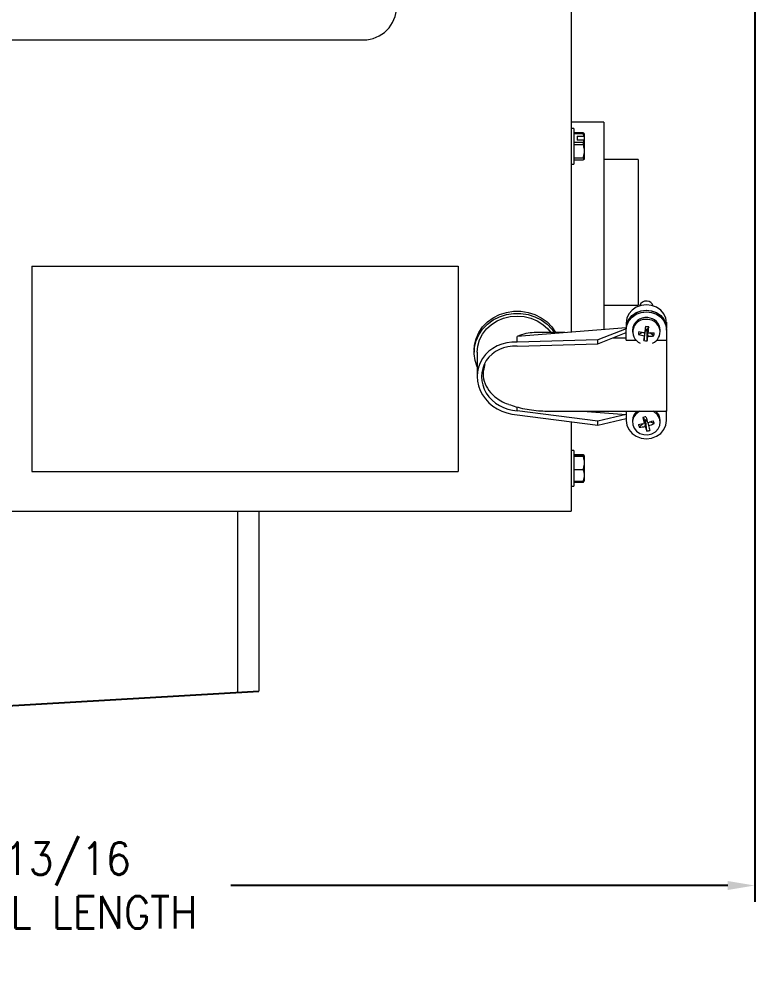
# Model space of a CAD drawing. Extents: x 4.1 to 26.9, y 8.2 to 41.8.
# Drawn here: x 18.37 to 26.91, y 8.21 to 19.45 of the extents above; entities that cross this region are included whole.
import ezdxf

# ---------------------------------------------------------------- set-up
doc = ezdxf.new("R2010")
doc.units = 0
doc.header["$LTSCALE"] = 0.5
doc.header["$MEASUREMENT"] = 0
doc.layers.get('Defpoints').update_dxf_attribs({"linetype": 'CONTINUOUS'})
doc.layers.add('DIM', color=1, linetype='CONTINUOUS')
doc.layers.add('OBJ', color=3, linetype='CONTINUOUS')
doc.styles.add('ROMANS', font='romans.shx', dxfattribs={"width": 0.9, "height": 0.375})
doc.dimstyles.new('GENIE', dxfattribs={"dimscale": 2, "dimtxt": 0.25, "dimasz": 0.156, "dimexe": 0.095, "dimexo": 0.0925, "dimgap": 0.095, "dimtad": 0, "dimtih": 1, "dimtoh": 1, "dimdec": 5, "dimzin": 4, "dimdsep": 46, "dimlunit": 5, "dimtxsty": 'ROMANS', "dimcen": 0.09, "dimadec": 0, "dimazin": 0, "dimtfac": 1, "dimtdec": 5, "dimtofl": 0, "dimtmove": 0, "dimatfit": 3, "dimfxl": 0, "dimfrac": 2, "dimtolj": 1, "dimtzin": 4, "dimarcsym": 0})

# ---------------------------------------------------------------- blocks, each defined once
blk = doc.blocks.new('*D31')
at = {"layer": 'Defpoints', "color": 0}
for p in [(10.117, 25.089), (26.913, 25.089), (26.913, 9.396)]:
    blk.add_point(p, dxfattribs=at)
at = {"layer": 'DIM', "color": 0, "lineweight": -2}
for p, q in [((10.117, 24.904), (10.117, 9.206)), ((26.913, 24.904), (26.913, 9.206)), ((10.429, 9.396), (16.22, 9.396)), ((26.601, 9.396), (20.827, 9.396))]:
    blk.add_line(p, q, dxfattribs=at)
at = {"layer": 'DIM', "color": 0}
for points in [[(10.429, 9.448), (10.429, 9.344), (10.117, 9.396)], [(26.601, 9.448), (26.601, 9.344), (26.913, 9.396)]]:
    blk.add_solid(points, dxfattribs=at)
at = {"layer": 'DIM', "color": 0, "insert": (18.524, 9.396), "char_height": 0.375, "attachment_point": 5, "style": 'ROMANS'}
blk.add_mtext('\\A1;16 13/16\\POVERALL LENGTH', dxfattribs=at)

msp = doc.modelspace()

# ---------------------------------------------------------------- linework, layer by layer
at = {"layer": 'OBJ', "linetype": 'Continuous', "lineweight": 15}
for p, q in [((24.779975, 20.212389), (24.779975, 18.083827)), ((14.492988, 19.21067), (22.367986, 19.21067)), ((25.159976, 18.25739), (25.159976, 17.415176)), ((24.810979, 18.181382), (24.810979, 18.102483)), ((24.919431, 18.132257), (24.810979, 18.132257)), ((24.810979, 18.123688), (24.919431, 18.123688)), ((24.810979, 18.102483), (24.810979, 17.767378)), ((24.850975, 18.094641), (24.92572, 18.094641)), ((24.850975, 18.094641), (24.850975, 18.047511)), ((24.919431, 18.132257), (24.919431, 18.123688)), ((24.930977, 18.124199), (24.930977, 18.088896)), ((24.779975, 18.083827), (24.779975, 15.8132)), ((24.919431, 18.018464), (24.810979, 18.018464)), ((24.810979, 17.99872), (24.919431, 17.99872)), ((24.92572, 18.047511), (24.850975, 18.047511)), ((24.919431, 18.018464), (24.919431, 17.99872)), ((24.930977, 18.088896), (24.930977, 18.041766)), ((24.930977, 18.041766), (24.930977, 17.946455)), ((24.930977, 17.946455), (24.930977, 17.893107)), ((24.930977, 17.893107), (24.930977, 17.832784)), ((24.810979, 17.840842), (24.919431, 17.840842)), ((24.919431, 17.816503), (24.810979, 17.816503)), ((24.930977, 17.832784), (24.930977, 17.824561)), ((25.559979, 17.824392), (25.559979, 17.267084)), ((25.159976, 17.415176), (25.159976, 15.848836)), ((25.559979, 17.267084), (25.559979, 16.130391)), ((18.517479, 16.583489), (23.467476, 16.583489)), ((18.517479, 16.583489), (18.517479, 16.106591)), ((23.467476, 16.583489), (23.467476, 16.106591)), ((18.517479, 16.106591), (18.517479, 14.20028)), ((23.467476, 16.106591), (23.467476, 14.20028)), ((25.419979, 15.869327), (24.154976, 15.769633)), ((25.419979, 15.858758), (25.089976, 15.729209)), ((25.419979, 15.924417), (25.419979, 15.86148)), ((25.419979, 15.842463), (25.419979, 15.86148)), ((25.645763, 15.852572), (25.636672, 15.814219)), ((25.645763, 15.852572), (25.643787, 15.834076)), ((25.644712, 15.883384), (25.645763, 15.852572)), ((25.645763, 15.852572), (25.666165, 15.850784)), ((25.664194, 15.832288), (25.666165, 15.850784)), ((25.682587, 15.880065), (25.666165, 15.850784)), ((25.677203, 15.810666), (25.666165, 15.850784)), ((25.889856, 15.868276), (25.889856, 15.87839)), ((25.889978, 15.867821), (25.889875, 15.867821)), ((25.889978, 15.933198), (25.889978, 15.918973)), ((25.889978, 15.924417), (25.889978, 15.91105)), ((25.889978, 15.91105), (25.889978, 15.87839)), ((25.889978, 15.867821), (25.889978, 15.87839)), ((25.889978, 15.86148), (25.889978, 15.867821)), ((25.889978, 15.842463), (25.889978, 15.86148)), ((24.154976, 15.703162), (24.154976, 15.769633)), ((25.089976, 15.683896), (25.419979, 15.813444)), ((25.265894, 15.752957), (25.419979, 15.752957)), ((25.419979, 15.726304), (25.419979, 15.842463)), ((25.563476, 15.791156), (25.612521, 15.817368)), ((25.627365, 15.720851), (25.643787, 15.834076)), ((25.632753, 15.777484), (25.643787, 15.834076)), ((25.641028, 15.832602), (25.643787, 15.834076)), ((25.664194, 15.832288), (25.643787, 15.834076)), ((25.664194, 15.832288), (25.673285, 15.773932)), ((25.673008, 15.825914), (25.664194, 15.832288)), ((25.66524, 15.717528), (25.664194, 15.832288)), ((25.742815, 15.775433), (25.695319, 15.809779)), ((25.889978, 15.842463), (25.889978, 15.726304)), ((25.089976, 15.729209), (24.154976, 15.703162)), ((24.154976, 15.657848), (25.089976, 15.683896)), ((25.089976, 15.683896), (25.089976, 15.729209)), ((25.419979, 15.726304), (25.531458, 15.726304)), ((25.778498, 15.726304), (25.889978, 15.726304)), ((25.889978, 15.726304), (25.889978, 14.901545)), ((24.154976, 14.905614), (24.154976, 14.950064)), ((25.089976, 14.784288), (24.154976, 14.905614)), ((24.154976, 14.860296), (25.089976, 14.73897)), ((24.915911, 14.901545), (25.419979, 14.861821)), ((25.419979, 14.861821), (25.089976, 14.784288)), ((25.419979, 14.901545), (25.419979, 14.794768)), ((25.889978, 14.794768), (25.889978, 14.910927)), ((24.779975, 14.779196), (24.779975, 13.742389)), ((25.089976, 14.73897), (25.419979, 14.816507)), ((25.089976, 14.73897), (25.089976, 14.784288)), ((25.572999, 14.715222), (25.619129, 14.757532)), ((25.613056, 14.827513), (25.642403, 14.801728)), ((25.642403, 14.801728), (25.630003, 14.759822)), ((25.633119, 14.770368), (25.647762, 14.783795)), ((25.640652, 14.7242), (25.647762, 14.783795)), ((25.642403, 14.801728), (25.658674, 14.805722)), ((25.642403, 14.801728), (25.647762, 14.783795)), ((25.663917, 14.787761), (25.647762, 14.783795)), ((25.660171, 14.669903), (25.647762, 14.783795)), ((25.67174, 14.770142), (25.679954, 14.733854)), ((25.746903, 14.757926), (25.696549, 14.777426)), ((24.810979, 14.445189), (24.810979, 14.031186)), ((24.810979, 14.398862), (24.919431, 14.398862)), ((24.919431, 14.389198), (24.810979, 14.389198)), ((24.850975, 14.396196), (24.92572, 14.396196)), ((24.850975, 14.396196), (24.850975, 14.391864)), ((24.92572, 14.391864), (24.850975, 14.391864)), ((24.919431, 14.389198), (24.919431, 14.378897)), ((24.930977, 14.386936), (24.930977, 14.382609)), ((24.810979, 14.378897), (24.919431, 14.378897)), ((24.930977, 14.382609), (24.930977, 14.328256)), ((24.930977, 14.328256), (24.930977, 14.276564)), ((24.930977, 14.276564), (24.930977, 14.179343)), ((24.810979, 14.225924), (24.919431, 14.225924)), ((24.930977, 14.179343), (24.930977, 14.131795)), ((24.919431, 14.085215), (24.810979, 14.085215)), ((24.810979, 14.077513), (24.919431, 14.077513)), ((24.919431, 14.085215), (24.919431, 14.077513)), ((24.930977, 14.131795), (24.930977, 14.089439)), ((20.905476, 13.742389), (20.905476, 11.643308)), ((21.155478, 13.742389), (21.155478, 11.652498)), ((21.155478, 13.742389), (21.155478, 11.652498))]:
    msp.add_line(p, q, dxfattribs=at)
at = {"layer": 'OBJ', "linetype": 'Continuous', "lineweight": 15, "flags": 128}
for points in [[(25.889978, 15.924417), (25.881971, 15.979544), (25.858495, 16.030907), (25.821146, 16.07502), (25.772477, 16.108867), (25.715801, 16.130142), (25.654976, 16.137403), (25.594156, 16.130142), (25.537475, 16.108867), (25.488806, 16.07502), (25.451461, 16.030907), (25.427986, 15.979544), (25.419979, 15.924417)], [(25.419979, 15.86148), (25.427986, 15.916603), (25.451461, 15.967971), (25.488806, 16.012078), (25.537475, 16.045926), (25.594156, 16.067205), (25.654976, 16.074461), (25.715801, 16.067205), (25.772477, 16.045926), (25.821146, 16.012078), (25.858495, 15.967971), (25.881971, 15.916603), (25.889978, 15.86148)], [(25.419979, 15.861025), (25.427826, 15.915603), (25.450837, 15.966534), (25.487487, 16.010421), (25.535321, 16.04433), (25.591143, 16.065999), (25.651226, 16.073982), (25.711563, 16.06774), (25.768122, 16.0477), (25.817124, 16.01519), (25.855295, 15.972387), (25.878451, 15.926904)], [(23.654977, 15.610221), (23.659028, 15.667779), (23.676895, 15.742914), (23.708514, 15.814233), (23.752978, 15.879681), (23.809006, 15.93738), (23.874989, 15.985664), (23.949025, 16.023149), (24.028989, 16.048751), (24.112572, 16.061742), (24.19738, 16.061742), (24.280967, 16.048751), (24.360926, 16.023149), (24.434963, 15.985664), (24.500946, 15.93738), (24.556974, 15.879681), (24.601438, 15.814233), (24.602015, 15.8132)], [(23.689975, 15.418303), (23.666199, 15.489392), (23.655428, 15.56563), (23.659028, 15.642421), (23.676895, 15.717556), (23.708514, 15.788875), (23.752978, 15.854323), (23.809006, 15.912022), (23.874989, 15.960306), (23.949025, 15.997792), (24.028989, 16.023398), (24.112572, 16.036384), (24.19738, 16.036384), (24.280967, 16.023398), (24.360926, 15.997792), (24.434963, 15.960306), (24.500946, 15.912022), (24.556974, 15.854323), (24.586865, 15.8132)], [(23.689975, 15.584863), (23.697043, 15.658045), (23.718022, 15.729003), (23.752274, 15.795582), (23.798765, 15.855754), (23.85608, 15.907699), (23.922476, 15.949836), (23.995939, 15.980882), (24.074233, 15.999894), (24.154976, 16.006296), (24.235724, 15.999894), (24.314017, 15.980882), (24.387476, 15.949836), (24.453872, 15.907699), (24.511186, 15.855754), (24.545813, 15.8132)], [(25.419979, 15.842463), (25.427986, 15.897585), (25.451461, 15.948953), (25.488806, 15.993061), (25.537475, 16.026909), (25.594156, 16.048188), (25.654976, 16.055444), (25.715801, 16.048188), (25.772477, 16.026909), (25.821146, 15.993061), (25.858495, 15.948953), (25.881971, 15.897585), (25.889978, 15.842463)], [(25.579508, 14.901545), (25.568939, 14.895988), (25.53265, 14.867523), (25.507232, 14.830629), (25.49494, 14.788587), (25.496869, 14.745127), (25.512845, 14.704113), (25.54145, 14.66919), (25.580146, 14.643457), (25.625488, 14.629208), (25.673449, 14.627701), (25.719771, 14.639078), (25.760335, 14.662319), (25.791536, 14.695369), (25.810605, 14.735281), (25.815848, 14.77852), (25.806794, 14.821233), (25.784248, 14.859629), (25.750221, 14.8903), (25.730449, 14.901545)], [(25.419979, 14.794768), (25.427986, 14.739646), (25.451461, 14.688278), (25.488806, 14.644165), (25.537475, 14.610322), (25.594156, 14.589043), (25.654976, 14.581787), (25.715801, 14.589043), (25.772477, 14.610322), (25.821146, 14.644165), (25.858495, 14.688278), (25.881971, 14.739646), (25.889978, 14.794768)]]:
    msp.add_lwpolyline(points, dxfattribs=at)
at = {"layer": 'OBJ'}
msp.add_lwpolyline([(6.033586, 12.612827), (9.653078, 11.745363), (11.892328, 11.365454), (15.504702, 11.323242), (21.155478, 11.652498)], dxfattribs=at)
at = {"layer": 'OBJ', "linetype": 'Continuous', "lineweight": 15}
for centre, radius, start, end in [((22.367987, 19.59658), 0.385909, 270, 0), ((25.652852, 16.099424), 0.081312, 82.9229919, 161.7481323), ((25.658964, 16.101223), 0.07899, 17.4351705, 87.165853), ((25.648757, 15.833778), 0.154998, 81.9441879, 176.9562868), ((25.643122, 15.822053), 0.14567, 79.175786, 245.1770771), ((25.663386, 15.834639), 0.152771, 2.7644444, 87.3391445), ((25.669701, 15.821317), 0.143816, 293.9096067, 89.6906238), ((31.763473, 15.137101), 6.164104, 173.0461928, 173.6934169), ((25.573547, 14.853255), 1.032584, 83.9383127, 86.0480679), ((23.668675, 16.001372), 2.017561, 354.5761235, 356.5529861), ((25.910005, 15.771512), 0.347086, 171.0544181, 176.7555132), ((25.696178, 16.281234), 0.507727, 254.8489387, 262.8239555), ((25.719942, 16.54847), 0.738958, 258.0663928, 263.529887), ((28.955387, 15.432811), 3.340463, 174.0776022, 175.0533855), ((24.580991, 15.900938), 1.099653, 350.3987934, 353.3677008), ((25.697576, 16.259609), 0.486284, 267.1367319, 275.33803), ((25.721053, 16.514772), 0.70547, 266.4364319, 272.0652679), ((25.4371, 15.825395), 0.309771, 350.7185017, 357.1069206), ((25.670469, 15.994644), 0.277165, 261.0532716, 268.9190176), ((25.634147, 14.793162), 0.140178, 129.3599044, 179.3436753), ((25.861317, 13.896039), 0.963991, 102.6760667, 104.9238733), ((33.276243, 17.020476), 7.933003, 195.9797905, 196.4842557), ((25.676408, 14.793445), 0.139578, 0.5429655, 50.7575478), ((25.482303, 15.430308), 0.686562, 276.7541078, 282.4231413), ((25.844492, 14.814499), 0.289076, 193.1953637, 200.085998), ((25.54499, 15.185661), 0.471272, 273.4072471, 281.7117384), ((26.860816, 15.10394), 1.278013, 192.4914807, 195.6202608), ((26.330816, 14.941654), 0.72361, 197.4883652, 202.0581704), ((25.461504, 15.532079), 0.790412, 285.2423361, 290.394927), ((25.533766, 15.245575), 0.532192, 285.9434915, 293.6087417), ((29.832132, 15.984834), 4.336535, 196.7666478, 197.526166), ((25.367009, 14.662512), 0.391693, 14.09868, 19.1826817), ((25.612861, 14.941832), 0.276014, 279.8696913, 287.7268567)]:
    msp.add_arc(centre, radius, start, end, dxfattribs=at)
for centre, major_axis, ratio, start_param, end_param in [((24.154977, 15.348198), (0.392177, 0.392177), 0.637070261, 0.567232007, 1.00356432), ((24.154977, 15.28173), (0.452146, -0.121442), 0.894072661, 1.80647274, 4.948065394), ((24.154977, 15.28173), (0.403528, -0.108384), 0.894072661, 1.80647274, 4.948065394)]:
    msp.add_ellipse(centre, major_axis=major_axis, ratio=ratio, start_param=start_param, end_param=end_param, dxfattribs=at)
for points in [[(25.159976, 18.25739), (24.779975, 18.25739)], [(24.810979, 18.181382), (24.779975, 18.181382)], [(24.930977, 18.124199), (24.919431, 18.132257)], [(24.930977, 17.893107), (24.919431, 17.840842)], [(24.779975, 17.767378), (24.810979, 17.767378)], [(24.930977, 17.824561), (24.919431, 17.816503)], [(25.559979, 17.824392), (25.159976, 17.824392)], [(25.159976, 16.130391), (25.559979, 16.130391)], [(25.889978, 15.933198), (25.889776, 15.933198)], [(25.889978, 15.91105), (25.889856, 15.87839)], [(24.707793, 15.8132), (24.351493, 15.8132)], [(25.493978, 15.842008), (25.493978, 15.819893)], [(25.815979, 15.819893), (25.815979, 15.842008)], [(23.654977, 15.610221), (23.654977, 15.584863)], [(23.689975, 15.584863), (23.689975, 15.30542)], [(24.53998, 14.901545), (25.889978, 14.901545)], [(25.493978, 14.794768), (25.493978, 14.772653)], [(25.815979, 14.772653), (25.815979, 14.794768)], [(24.810979, 14.445189), (24.779975, 14.445189)], [(24.930977, 14.276564), (24.919431, 14.225924)], [(18.517479, 14.20028), (23.467476, 14.20028)], [(24.930977, 14.131795), (24.919431, 14.085215)], [(24.779975, 14.031186), (24.810979, 14.031186)], [(14.904978, 13.742389), (24.779975, 13.742389)]]:
    msp.add_open_spline(points, degree=1, dxfattribs=at)
for points, knots in [([(24.919431, 18.123688), (24.92002, 18.121601), (24.922728, 18.112007), (24.924407, 18.102265), (24.92572, 18.094641)], [0, 0, 0, 0, 0.217448166, 1, 1, 1, 1]), ([(24.92572, 18.094641), (24.92671, 18.093558), (24.928462, 18.091642), (24.930215, 18.089728), (24.930977, 18.088896)], [0, 0, 0, 0, 0.565229557, 1, 1, 1, 1]), ([(24.92572, 18.047511), (24.925668, 18.047132), (24.924309, 18.037355), (24.921822, 18.027723), (24.919431, 18.018464)], [0, 0, 0, 0, 0.038730256, 1, 1, 1, 1]), ([(24.919431, 17.99872), (24.919772, 17.997616), (24.925055, 17.980517), (24.928115, 17.962918), (24.930977, 17.946455)], [0, 0, 0, 0, 0.0645524329, 1, 1, 1, 1]), ([(24.930977, 18.041766), (24.930215, 18.042598), (24.928462, 18.044513), (24.92671, 18.046428), (24.92572, 18.047511)], [0, 0, 0, 0, 0.434770443, 1, 1, 1, 1]), ([(24.919431, 17.840842), (24.920389, 17.840358), (24.925615, 17.837717), (24.928566, 17.835002), (24.930977, 17.832784)], [0, 0, 0, 0, 0.183302485, 1, 1, 1, 1]), ([(23.77857, 15.444412), (23.769295, 15.408984), (23.749869, 15.33478), (23.775095, 15.21853), (23.840721, 15.11239), (23.93173, 15.038482), (24.007603, 14.997294), (24.04779, 14.984556), (24.057773, 14.981392)], [0, 0, 0, 0, 0.185551427, 0.388645308, 0.591408101, 0.801765632, 0.950755124, 1, 1, 1, 1]), ([(24.057515, 14.980613), (24.084505, 14.971241), (24.143974, 14.950591), (24.241324, 14.92843), (24.346559, 14.911891), (24.446503, 14.902994), (24.511066, 14.901993), (24.53998, 14.901545)], [0, 0, 0, 0, 0.1827319807, 0.4026370042, 0.6178964915, 0.8288794522, 1, 1, 1, 1]), ([(24.919431, 14.398862), (24.92002, 14.398671), (24.922729, 14.397795), (24.924407, 14.396898), (24.92572, 14.396196)], [0, 0, 0, 0, 0.2173889538, 1, 1, 1, 1]), ([(24.92572, 14.391864), (24.925668, 14.39183), (24.924309, 14.390941), (24.921822, 14.390053), (24.919431, 14.389198)], [0, 0, 0, 0, 0.038742854, 1, 1, 1, 1]), ([(24.930977, 14.382609), (24.930215, 14.383951), (24.928464, 14.387037), (24.926711, 14.390122), (24.92572, 14.391864)], [0, 0, 0, 0, 0.435025711, 1, 1, 1, 1]), ([(24.919431, 14.378897), (24.919772, 14.377827), (24.925056, 14.361258), (24.928115, 14.344207), (24.930977, 14.328256)], [0, 0, 0, 0, 0.0645423547, 1, 1, 1, 1]), ([(24.919431, 14.225924), (24.920389, 14.223127), (24.925616, 14.207864), (24.928567, 14.192165), (24.930977, 14.179343)], [0, 0, 0, 0, 0.183251969, 1, 1, 1, 1]), ([(24.919431, 14.077513), (24.921822, 14.078367), (24.924309, 14.079256), (24.925668, 14.080144), (24.92572, 14.080179)], [0, 0, 0, 0, 0.961254763, 1, 1, 1, 1]), ([(24.92572, 14.080179), (24.926711, 14.081923), (24.928463, 14.08501), (24.930215, 14.088096), (24.930977, 14.089439)], [0, 0, 0, 0, 0.565140366, 1, 1, 1, 1])]:
    msp.add_open_spline(points, degree=3, knots=knots, dxfattribs=at)

# ---------------------------------------------------------------- dimensions: what is measured, and where the dimension line sits
at = {"layer": 'DIM'}
dim = msp.add_linear_dim(base=(26.912676, 9.396163), p1=(10.116979, 25.088974), p2=(26.912676, 25.088974), text='<>\\POVERALL LENGTH', dimstyle='GENIE', override={"dimdec": 4}, dxfattribs=at)
dim.commit()
dim.dimension.update_dxf_attribs({"geometry": '*D31', "text_midpoint": (18.523694, 9.396163), "dimtype": 160})

doc.saveas('drawing.dxf')
